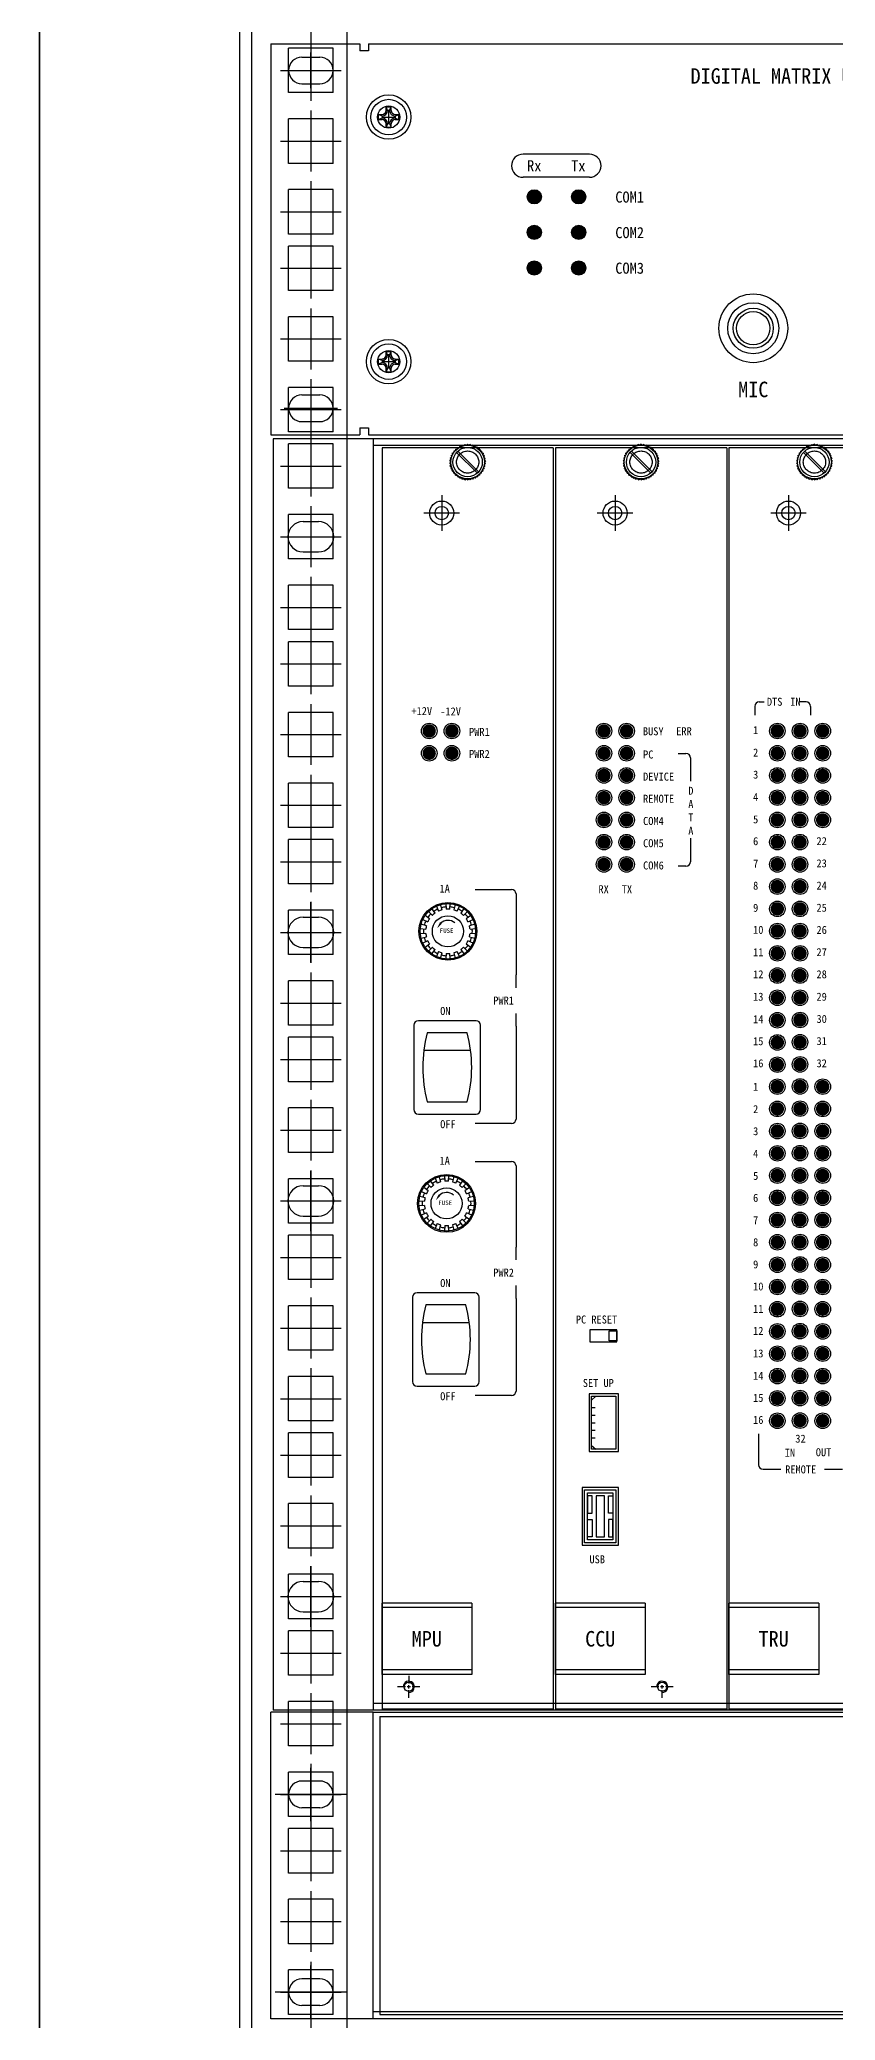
# Model space of a CAD drawing. Header units: millimetres. Extents: x 0 to 841, y 0 to 594.
# Drawn here: x 183.82 to 192.76, y 176.94 to 199.21 of the extents above; entities that cross this region are included whole.
import ezdxf
from ezdxf.enums import TextEntityAlignment as Align

# ---------------------------------------------------------------- set-up
doc = ezdxf.new("R2010")
doc.units = ezdxf.units.MM
doc.header["$LTSCALE"] = 10
doc.linetypes.add('DASHED', pattern=[0.75, 0.5, -0.25])
doc.layers.add('LINE05', color=2, linetype='Continuous')
doc.layers.add('LINE06', color=9, linetype='Continuous')
doc.styles.get("Standard").update_dxf_attribs({"font": 'GulimChe.ttf'})

msp = doc.modelspace()

# ---------------------------------------------------------------- linework, layer by layer
at = {"layer": 'LINE05'}
for p, q in [((183.816, 227.286), (183.816, 119.786)), ((183.816, 119.786), (183.816, 227.286)), ((186.066, 123.536), (186.066, 223.661))]:
    msp.add_line(p, q, dxfattribs=at)
at = {"layer": 'LINE06'}
for p, q in [((186.203, 130.211), (186.203, 223.661)), ((187.273, 130.211), (187.273, 223.661)), ((186.866, 199.846), (186.866, 199.161)), ((186.866, 199.211), (186.866, 198.526)), ((186.416, 199.168), (186.416, 194.768)), ((186.416, 199.168), (187.416, 199.168)), ((186.616, 198.618), (186.616, 199.118)), ((187.116, 199.118), (186.616, 199.118)), ((186.766, 199.018), (186.966, 199.018)), ((186.866, 198.668), (186.866, 199.068)), ((187.116, 198.618), (187.116, 199.118)), ((187.416, 199.168), (187.416, 199.088)), ((187.516, 199.088), (187.416, 199.088)), ((187.516, 199.168), (209.466, 199.168)), ((187.516, 199.168), (187.516, 199.088)), ((186.524, 198.868), (187.208, 198.868)), ((186.566, 198.868), (187.166, 198.868)), ((187.116, 198.618), (186.616, 198.618)), ((186.766, 198.718), (186.966, 198.718)), ((186.616, 197.823), (186.616, 198.323)), ((187.116, 198.323), (186.616, 198.323)), ((186.866, 198.416), (186.866, 197.731)), ((187.116, 197.823), (187.116, 198.323)), ((187.626, 198.372), (187.666, 198.372)), ((187.626, 198.315), (187.626, 198.372)), ((187.666, 198.355), (187.626, 198.372)), ((187.666, 198.332), (187.626, 198.315)), ((187.626, 198.315), (187.666, 198.315)), ((187.666, 198.355), (187.666, 198.332)), ((187.666, 198.343), (187.815, 198.343)), ((187.712, 198.458), (187.769, 198.458)), ((187.712, 198.418), (187.712, 198.458)), ((187.729, 198.418), (187.712, 198.458)), ((187.752, 198.418), (187.729, 198.418)), ((187.741, 198.269), (187.741, 198.418)), ((187.752, 198.418), (187.769, 198.458)), ((187.769, 198.418), (187.769, 198.458)), ((187.815, 198.372), (187.855, 198.372)), ((187.815, 198.355), (187.855, 198.372)), ((187.815, 198.355), (187.815, 198.332)), ((187.815, 198.332), (187.855, 198.315)), ((187.815, 198.315), (187.855, 198.315)), ((187.855, 198.315), (187.855, 198.372)), ((186.524, 198.073), (187.208, 198.073)), ((187.712, 198.229), (187.712, 198.269)), ((187.729, 198.269), (187.712, 198.229)), ((187.712, 198.229), (187.769, 198.229)), ((187.752, 198.269), (187.729, 198.269)), ((187.752, 198.269), (187.769, 198.229)), ((187.769, 198.229), (187.769, 198.269)), ((189.999, 197.926), (189.253, 197.926)), ((187.116, 197.823), (186.616, 197.823)), ((186.866, 197.621), (186.866, 196.936)), ((189.999, 197.666), (189.253, 197.666)), ((186.616, 197.028), (186.616, 197.528)), ((187.116, 197.528), (186.616, 197.528)), ((187.116, 197.028), (187.116, 197.528)), ((186.524, 197.278), (187.208, 197.278)), ((187.116, 197.028), (186.616, 197.028)), ((186.866, 196.986), (186.866, 196.301)), ((186.616, 196.393), (186.616, 196.893)), ((187.116, 196.893), (186.616, 196.893)), ((187.116, 196.393), (187.116, 196.893)), ((186.524, 196.643), (187.208, 196.643)), ((187.116, 196.393), (186.616, 196.393)), ((186.616, 195.598), (186.616, 196.098)), ((187.116, 196.098), (186.616, 196.098)), ((186.866, 196.191), (186.866, 195.506)), ((187.116, 195.598), (187.116, 196.098)), ((186.524, 195.848), (187.208, 195.848)), ((187.626, 195.622), (187.666, 195.622)), ((187.626, 195.565), (187.626, 195.622)), ((187.666, 195.605), (187.626, 195.622)), ((187.712, 195.708), (187.769, 195.708)), ((187.712, 195.668), (187.712, 195.708)), ((187.729, 195.668), (187.712, 195.708)), ((187.752, 195.668), (187.729, 195.668)), ((187.741, 195.519), (187.741, 195.668)), ((187.752, 195.668), (187.769, 195.708)), ((187.769, 195.668), (187.769, 195.708)), ((187.815, 195.622), (187.855, 195.622)), ((187.815, 195.605), (187.855, 195.622)), ((187.855, 195.565), (187.855, 195.622)), ((187.116, 195.598), (186.616, 195.598)), ((186.866, 195.396), (186.866, 194.711)), ((187.666, 195.582), (187.626, 195.565)), ((187.626, 195.565), (187.666, 195.565)), ((187.666, 195.605), (187.666, 195.582)), ((187.666, 195.593), (187.815, 195.593)), ((187.712, 195.479), (187.712, 195.519)), ((187.729, 195.519), (187.712, 195.479)), ((187.712, 195.479), (187.769, 195.479)), ((187.752, 195.519), (187.729, 195.519)), ((187.752, 195.519), (187.769, 195.479)), ((187.769, 195.479), (187.769, 195.519)), ((187.815, 195.605), (187.815, 195.582)), ((187.815, 195.582), (187.855, 195.565)), ((187.815, 195.565), (187.855, 195.565)), ((186.616, 194.803), (186.616, 195.303)), ((187.116, 195.303), (186.616, 195.303)), ((186.766, 195.218), (186.966, 195.218)), ((186.866, 195.268), (186.866, 194.868)), ((187.116, 194.803), (187.116, 195.303)), ((186.524, 195.053), (187.208, 195.053)), ((186.566, 195.068), (187.166, 195.068)), ((186.416, 194.768), (187.416, 194.768)), ((187.566, 194.725), (186.441, 194.725)), ((186.441, 194.725), (186.441, 180.425)), ((187.116, 194.803), (186.616, 194.803)), ((186.766, 194.918), (186.966, 194.918)), ((186.866, 194.761), (186.866, 194.076)), ((187.416, 194.848), (187.416, 194.768)), ((187.416, 194.848), (187.516, 194.848)), ((187.516, 194.848), (187.516, 194.768)), ((187.516, 194.768), (209.466, 194.768)), ((187.566, 194.725), (187.566, 180.425)), ((187.566, 194.725), (187.566, 194.225)), ((209.416, 194.725), (187.566, 194.725)), ((186.616, 194.168), (186.616, 194.668)), ((187.116, 194.668), (186.616, 194.668)), ((187.116, 194.168), (187.116, 194.668)), ((209.416, 194.65), (187.566, 194.65)), ((186.524, 194.418), (187.208, 194.418)), ((187.116, 194.168), (186.616, 194.168)), ((186.616, 193.373), (186.616, 193.873)), ((187.116, 193.873), (186.616, 193.873)), ((186.866, 193.966), (186.866, 193.281)), ((186.866, 193.963), (186.866, 193.284)), ((187.116, 193.373), (187.116, 193.873)), ((186.524, 193.623), (187.208, 193.623)), ((186.527, 193.623), (187.205, 193.623)), ((186.778, 193.793), (186.953, 193.793)), ((186.778, 193.453), (186.953, 193.453)), ((187.116, 193.373), (186.616, 193.373)), ((186.866, 193.171), (186.866, 192.486)), ((186.616, 192.578), (186.616, 193.078)), ((187.116, 193.078), (186.616, 193.078)), ((187.116, 192.578), (187.116, 193.078)), ((186.524, 192.828), (187.208, 192.828)), ((187.116, 192.578), (186.616, 192.578)), ((186.866, 192.536), (186.866, 191.851)), ((186.616, 191.943), (186.616, 192.443)), ((187.116, 192.443), (186.616, 192.443)), ((187.116, 191.943), (187.116, 192.443)), ((186.524, 192.193), (187.208, 192.193)), ((187.116, 191.943), (186.616, 191.943)), ((186.616, 191.148), (186.616, 191.648)), ((187.116, 191.648), (186.616, 191.648)), ((186.866, 191.741), (186.866, 191.056)), ((187.116, 191.148), (187.116, 191.648)), ((186.524, 191.398), (187.208, 191.398)), ((187.116, 191.148), (186.616, 191.148)), ((186.866, 190.946), (186.866, 190.261)), ((186.616, 190.353), (186.616, 190.853)), ((187.116, 190.853), (186.616, 190.853)), ((187.116, 190.353), (187.116, 190.853)), ((186.524, 190.603), (187.208, 190.603)), ((187.116, 190.353), (186.616, 190.353)), ((186.866, 190.311), (186.866, 189.626)), ((186.616, 189.718), (186.616, 190.218)), ((187.116, 190.218), (186.616, 190.218)), ((187.116, 189.718), (187.116, 190.218)), ((186.524, 189.968), (187.208, 189.968)), ((187.116, 189.718), (186.616, 189.718)), ((186.616, 188.923), (186.616, 189.423)), ((187.116, 189.423), (186.616, 189.423)), ((186.865, 188.834), (186.865, 189.513)), ((186.866, 189.516), (186.866, 188.831)), ((187.116, 188.923), (187.116, 189.423)), ((188.188, 189.408), (188.232, 189.363)), ((188.262, 189.389), (188.226, 189.44)), ((188.277, 189.469), (188.303, 189.413)), ((188.341, 189.426), (188.324, 189.486)), ((188.382, 189.497), (188.387, 189.434)), ((188.427, 189.434), (188.432, 189.497)), ((188.49, 189.486), (188.474, 189.426)), ((188.511, 189.413), (188.537, 189.469)), ((188.588, 189.44), (188.552, 189.389)), ((188.583, 189.363), (188.627, 189.408)), ((186.524, 189.173), (187.208, 189.173)), ((186.526, 189.173), (187.204, 189.173)), ((186.778, 189.343), (186.953, 189.343)), ((188.096, 189.215), (188.158, 189.209)), ((188.158, 189.162), (188.096, 189.156)), ((188.165, 189.248), (188.105, 189.264)), ((188.125, 189.319), (188.181, 189.293)), ((188.201, 189.327), (188.15, 189.363)), ((188.665, 189.363), (188.613, 189.327)), ((188.633, 189.293), (188.69, 189.319)), ((188.71, 189.264), (188.649, 189.248)), ((188.656, 189.209), (188.718, 189.215)), ((188.718, 189.156), (188.656, 189.162)), ((187.116, 188.923), (186.616, 188.923)), ((186.778, 189.003), (186.953, 189.003)), ((188.105, 189.107), (188.165, 189.122)), ((188.181, 189.078), (188.125, 189.051)), ((188.15, 189.008), (188.201, 189.043)), ((188.232, 189.007), (188.188, 188.963)), ((188.226, 188.931), (188.262, 188.981)), ((188.303, 188.958), (188.277, 188.901)), ((188.324, 188.884), (188.341, 188.944)), ((188.387, 188.936), (188.382, 188.874)), ((188.432, 188.874), (188.427, 188.936)), ((188.474, 188.944), (188.49, 188.884)), ((188.537, 188.901), (188.511, 188.958)), ((188.552, 188.981), (188.588, 188.931)), ((188.627, 188.963), (188.583, 189.007)), ((188.613, 189.043), (188.665, 189.008)), ((188.69, 189.051), (188.633, 189.078)), ((188.649, 189.122), (188.71, 189.107)), ((186.866, 188.721), (186.866, 188.036)), ((186.616, 188.128), (186.616, 188.628)), ((187.116, 188.628), (186.616, 188.628)), ((187.116, 188.128), (187.116, 188.628)), ((186.524, 188.378), (187.208, 188.378)), ((187.116, 188.128), (186.616, 188.128)), ((186.866, 188.086), (186.866, 187.401)), ((188.025, 188.13), (188.025, 187.18)), ((188.725, 188.18), (188.075, 188.18)), ((188.625, 188.043), (188.175, 188.043)), ((188.775, 187.18), (188.775, 188.13)), ((186.616, 187.493), (186.616, 187.993)), ((187.116, 187.993), (186.616, 187.993)), ((187.116, 187.493), (187.116, 187.993)), ((188.663, 187.843), (188.136, 187.843)), ((186.524, 187.743), (187.208, 187.743)), ((187.116, 187.493), (186.616, 187.493)), ((186.616, 186.698), (186.616, 187.198)), ((187.116, 187.198), (186.616, 187.198)), ((186.866, 187.291), (186.866, 186.606)), ((187.116, 186.698), (187.116, 187.198)), ((188.175, 187.268), (188.625, 187.268)), ((186.524, 186.948), (187.208, 186.948)), ((188.075, 187.13), (188.725, 187.13)), ((187.116, 186.698), (186.616, 186.698)), ((186.865, 185.814), (186.865, 186.493)), ((186.866, 186.496), (186.866, 185.811)), ((186.616, 185.903), (186.616, 186.403)), ((187.116, 186.403), (186.616, 186.403)), ((186.778, 186.323), (186.953, 186.323)), ((187.116, 185.903), (187.116, 186.403)), ((188.11, 186.259), (188.166, 186.233)), ((188.186, 186.267), (188.135, 186.303)), ((188.173, 186.348), (188.217, 186.303)), ((188.247, 186.329), (188.211, 186.38)), ((188.262, 186.409), (188.288, 186.353)), ((188.326, 186.366), (188.309, 186.426)), ((188.367, 186.437), (188.372, 186.374)), ((188.412, 186.374), (188.417, 186.437)), ((188.475, 186.426), (188.459, 186.366)), ((188.496, 186.353), (188.522, 186.409)), ((188.573, 186.38), (188.537, 186.329)), ((188.568, 186.303), (188.612, 186.348)), ((188.65, 186.303), (188.598, 186.267)), ((188.618, 186.233), (188.675, 186.259)), ((186.524, 186.153), (187.208, 186.153)), ((186.526, 186.153), (187.204, 186.153)), ((188.081, 186.155), (188.143, 186.149)), ((188.143, 186.102), (188.081, 186.096)), ((188.15, 186.188), (188.09, 186.204)), ((188.09, 186.047), (188.15, 186.062)), ((188.695, 186.204), (188.634, 186.188)), ((188.634, 186.062), (188.695, 186.047)), ((188.641, 186.149), (188.703, 186.155)), ((188.703, 186.096), (188.641, 186.102)), ((187.116, 185.903), (186.616, 185.903)), ((186.778, 185.983), (186.953, 185.983)), ((186.866, 185.861), (186.866, 185.176)), ((188.166, 186.018), (188.11, 185.991)), ((188.135, 185.948), (188.186, 185.983)), ((188.217, 185.947), (188.173, 185.903)), ((188.211, 185.871), (188.247, 185.921)), ((188.288, 185.898), (188.262, 185.841)), ((188.309, 185.824), (188.326, 185.884)), ((188.372, 185.876), (188.367, 185.814)), ((188.417, 185.814), (188.412, 185.876)), ((188.459, 185.884), (188.475, 185.824)), ((188.522, 185.841), (188.496, 185.898)), ((188.537, 185.921), (188.573, 185.871)), ((188.612, 185.903), (188.568, 185.947)), ((188.598, 185.983), (188.65, 185.948)), ((188.675, 185.991), (188.618, 186.018)), ((186.616, 185.268), (186.616, 185.768)), ((187.116, 185.768), (186.616, 185.768)), ((187.116, 185.268), (187.116, 185.768)), ((186.524, 185.518), (187.208, 185.518)), ((187.116, 185.268), (186.616, 185.268)), ((186.616, 184.473), (186.616, 184.973)), ((187.116, 184.973), (186.616, 184.973)), ((186.866, 185.066), (186.866, 184.381)), ((187.116, 184.473), (187.116, 184.973)), ((188.01, 185.07), (188.01, 184.12)), ((188.71, 185.12), (188.06, 185.12)), ((188.61, 184.983), (188.16, 184.983)), ((188.76, 184.12), (188.76, 185.07)), ((186.524, 184.723), (187.208, 184.723)), ((188.648, 184.783), (188.121, 184.783)), ((187.116, 184.473), (186.616, 184.473)), ((186.866, 184.271), (186.866, 183.586)), ((186.616, 183.678), (186.616, 184.178)), ((187.116, 184.178), (186.616, 184.178)), ((187.116, 183.678), (187.116, 184.178)), ((188.06, 184.07), (188.71, 184.07)), ((188.16, 184.208), (188.61, 184.208)), ((186.524, 183.928), (187.208, 183.928)), ((190.023, 183.913), (190.07, 183.955)), ((190.023, 183.828), (190.064, 183.828)), ((187.116, 183.678), (186.616, 183.678)), ((186.866, 183.636), (186.866, 182.951)), ((190.023, 183.743), (190.064, 183.743)), ((190.023, 183.658), (190.064, 183.658)), ((186.616, 183.043), (186.616, 183.543)), ((187.116, 183.543), (186.616, 183.543)), ((187.116, 183.043), (187.116, 183.543)), ((190.023, 183.573), (190.064, 183.573)), ((190.023, 183.488), (190.064, 183.488)), ((190.023, 183.403), (190.07, 183.361)), ((186.524, 183.293), (187.208, 183.293)), ((187.116, 183.043), (186.616, 183.043)), ((186.616, 182.248), (186.616, 182.748)), ((187.116, 182.748), (186.616, 182.748)), ((186.866, 182.841), (186.866, 182.156)), ((187.116, 182.248), (187.116, 182.748)), ((186.524, 182.498), (187.208, 182.498)), ((187.116, 182.248), (186.616, 182.248)), ((186.865, 181.364), (186.865, 182.043)), ((186.866, 182.046), (186.866, 181.361)), ((186.616, 181.453), (186.616, 181.953)), ((187.116, 181.953), (186.616, 181.953)), ((186.778, 181.873), (186.953, 181.873)), ((187.116, 181.453), (187.116, 181.953)), ((186.524, 181.703), (187.208, 181.703)), ((186.526, 181.703), (187.204, 181.703)), ((187.663, 181.628), (187.663, 180.828)), ((188.677, 181.628), (187.663, 181.628)), ((188.677, 181.578), (187.663, 181.578)), ((190.627, 181.628), (189.613, 181.628)), ((189.613, 181.628), (189.613, 180.828)), ((190.627, 181.578), (189.613, 181.578)), ((192.577, 181.628), (191.563, 181.628)), ((191.563, 181.628), (191.563, 180.828)), ((192.577, 181.578), (191.563, 181.578)), ((187.116, 181.453), (186.616, 181.453)), ((186.778, 181.533), (186.953, 181.533)), ((186.866, 181.411), (186.866, 180.726)), ((186.616, 180.818), (186.616, 181.318)), ((187.116, 181.318), (186.616, 181.318)), ((187.116, 180.818), (187.116, 181.318)), ((186.524, 181.068), (187.208, 181.068)), ((187.566, 180.925), (187.566, 180.425)), ((187.116, 180.818), (186.616, 180.818)), ((188.677, 180.878), (187.663, 180.878)), ((188.677, 180.828), (187.663, 180.828)), ((187.929, 180.688), (187.842, 180.688)), ((187.986, 180.688), (187.948, 180.688)), ((187.967, 180.813), (187.967, 180.725)), ((187.967, 180.669), (187.967, 180.706)), ((188.092, 180.688), (188.004, 180.688)), ((190.627, 180.878), (189.613, 180.878)), ((190.627, 180.828), (189.613, 180.828)), ((190.779, 180.688), (190.692, 180.688)), ((190.836, 180.688), (190.798, 180.688)), ((190.817, 180.669), (190.817, 180.706)), ((190.942, 180.688), (190.854, 180.688)), ((192.577, 180.878), (191.563, 180.878)), ((192.577, 180.828), (191.563, 180.828)), ((186.616, 180.023), (186.616, 180.523)), ((187.116, 180.523), (186.616, 180.523)), ((186.866, 180.616), (186.866, 179.931)), ((187.116, 180.023), (187.116, 180.523)), ((209.416, 180.5), (187.566, 180.5)), ((209.416, 180.5), (187.566, 180.5)), ((187.967, 180.563), (187.967, 180.65)), ((190.817, 180.563), (190.817, 180.65)), ((186.416, 176.953), (186.416, 180.403)), ((186.416, 176.953), (186.416, 180.403)), ((187.566, 180.403), (186.416, 180.403)), ((187.566, 180.425), (186.441, 180.425)), ((186.524, 180.273), (187.208, 180.273)), ((209.416, 180.425), (187.566, 180.425)), ((187.566, 180.403), (197.741, 180.403)), ((187.566, 176.953), (187.566, 180.403)), ((187.641, 180.353), (209.341, 180.353)), ((187.641, 180.353), (187.641, 177.003)), ((187.116, 180.023), (186.616, 180.023)), ((186.866, 179.821), (186.866, 179.136)), ((186.616, 179.228), (186.616, 179.728)), ((187.116, 179.728), (186.616, 179.728)), ((186.966, 179.628), (186.766, 179.628)), ((186.866, 179.178), (186.866, 179.778)), ((187.116, 179.228), (187.116, 179.728)), ((187.266, 179.478), (186.466, 179.478)), ((186.524, 179.478), (187.208, 179.478)), ((187.116, 179.228), (186.616, 179.228)), ((186.966, 179.328), (186.766, 179.328)), ((186.866, 179.186), (186.866, 178.501)), ((186.616, 178.593), (186.616, 179.093)), ((187.116, 179.093), (186.616, 179.093)), ((187.116, 178.593), (187.116, 179.093)), ((186.524, 178.843), (187.208, 178.843)), ((187.116, 178.593), (186.616, 178.593)), ((186.616, 177.798), (186.616, 178.298)), ((187.116, 178.298), (186.616, 178.298)), ((186.866, 178.391), (186.866, 177.706)), ((187.116, 177.798), (187.116, 178.298)), ((186.524, 178.048), (187.208, 178.048)), ((187.116, 177.798), (186.616, 177.798)), ((186.866, 177.596), (186.866, 176.911)), ((186.616, 177.003), (186.616, 177.503)), ((187.116, 177.503), (186.616, 177.503)), ((186.966, 177.403), (186.766, 177.403)), ((186.866, 176.953), (186.866, 177.553)), ((187.116, 177.003), (187.116, 177.503)), ((187.266, 177.253), (186.466, 177.253)), ((186.524, 177.253), (187.208, 177.253)), ((187.566, 176.953), (186.416, 176.953)), ((187.116, 177.003), (186.616, 177.003)), ((186.966, 177.103), (186.766, 177.103)), ((186.866, 176.961), (186.866, 176.276)), ((209.436, 176.953), (187.546, 176.953)), ((209.416, 177.033), (187.566, 177.033)), ((187.641, 177.003), (209.341, 177.003))]:
    msp.add_line(p, q, dxfattribs=at)
at = {"layer": 'LINE06', "ltscale": 10}
for p, q in [((189.592, 194.623), (187.667, 194.623)), ((187.667, 194.623), (187.667, 180.438)), ((189.592, 194.623), (189.592, 180.438)), ((189.617, 194.623), (189.617, 180.438)), ((191.542, 194.623), (189.617, 194.623)), ((191.542, 194.623), (191.542, 180.438)), ((193.492, 194.623), (191.567, 194.623)), ((191.567, 194.623), (191.567, 180.438)), ((188.337, 194.09), (188.337, 193.69)), ((190.287, 194.09), (190.287, 193.69)), ((192.237, 194.09), (192.237, 193.69)), ((188.537, 193.89), (188.137, 193.89)), ((190.487, 193.89), (190.087, 193.89)), ((192.437, 193.89), (192.037, 193.89)), ((189.592, 180.438), (187.667, 180.438)), ((191.542, 180.438), (189.617, 180.438)), ((193.492, 180.438), (191.567, 180.438))]:
    msp.add_line(p, q, dxfattribs=at)
at = {"layer": 'LINE06', "linetype": 'Continuous'}
for p, q in [((188.434, 194.507), (188.447, 194.519)), ((188.434, 194.507), (188.441, 194.491)), ((188.443, 194.536), (188.458, 194.545)), ((188.443, 194.536), (188.447, 194.519)), ((188.456, 194.563), (188.472, 194.57)), ((188.456, 194.563), (188.458, 194.545)), ((188.473, 194.587), (188.472, 194.57)), ((188.473, 194.587), (188.49, 194.592)), ((188.493, 194.609), (188.49, 194.592)), ((188.493, 194.609), (188.511, 194.612)), ((188.505, 194.572), (188.739, 194.339)), ((188.517, 194.628), (188.51, 194.611)), ((188.517, 194.628), (188.534, 194.627)), ((188.52, 194.586), (188.753, 194.353)), ((188.542, 194.643), (188.534, 194.627)), ((188.542, 194.643), (188.56, 194.64)), ((188.57, 194.654), (188.56, 194.64)), ((188.57, 194.654), (188.587, 194.648)), ((188.599, 194.66), (188.587, 194.648)), ((188.599, 194.66), (188.615, 194.652)), ((188.629, 194.663), (188.615, 194.652)), ((188.629, 194.663), (188.644, 194.652)), ((188.659, 194.66), (188.643, 194.652)), ((188.659, 194.66), (188.672, 194.648)), ((188.688, 194.654), (188.671, 194.648)), ((188.688, 194.654), (188.699, 194.64)), ((188.716, 194.643), (188.698, 194.64)), ((188.716, 194.643), (188.724, 194.627)), ((188.742, 194.628), (188.724, 194.627)), ((188.742, 194.628), (188.748, 194.611)), ((188.765, 194.609), (188.748, 194.612)), ((188.765, 194.609), (188.769, 194.592)), ((188.786, 194.587), (188.768, 194.592)), ((188.786, 194.587), (188.786, 194.57)), ((188.802, 194.563), (188.786, 194.57)), ((188.815, 194.536), (188.8, 194.545)), ((188.802, 194.563), (188.801, 194.545)), ((188.815, 194.536), (188.811, 194.519)), ((188.824, 194.507), (188.811, 194.519)), ((188.824, 194.507), (188.817, 194.491)), ((190.384, 194.507), (190.397, 194.519)), ((190.384, 194.507), (190.391, 194.491)), ((190.393, 194.536), (190.408, 194.545)), ((190.393, 194.536), (190.397, 194.519)), ((190.406, 194.563), (190.422, 194.57)), ((190.406, 194.563), (190.408, 194.545)), ((190.423, 194.587), (190.422, 194.57)), ((190.423, 194.587), (190.44, 194.592)), ((190.443, 194.609), (190.44, 194.592)), ((190.443, 194.609), (190.461, 194.612)), ((190.455, 194.572), (190.689, 194.339)), ((190.467, 194.628), (190.46, 194.611)), ((190.467, 194.628), (190.484, 194.627)), ((190.47, 194.586), (190.703, 194.353)), ((190.492, 194.643), (190.484, 194.627)), ((190.492, 194.643), (190.51, 194.64)), ((190.52, 194.654), (190.51, 194.64)), ((190.52, 194.654), (190.537, 194.648)), ((190.549, 194.66), (190.537, 194.648)), ((190.549, 194.66), (190.565, 194.652)), ((190.579, 194.663), (190.565, 194.652)), ((190.579, 194.663), (190.594, 194.652)), ((190.609, 194.66), (190.593, 194.652)), ((190.609, 194.66), (190.622, 194.648)), ((190.638, 194.654), (190.621, 194.648)), ((190.638, 194.654), (190.649, 194.64)), ((190.666, 194.643), (190.648, 194.64)), ((190.666, 194.643), (190.674, 194.627)), ((190.692, 194.628), (190.674, 194.627)), ((190.692, 194.628), (190.698, 194.611)), ((190.715, 194.609), (190.698, 194.612)), ((190.715, 194.609), (190.719, 194.592)), ((190.736, 194.587), (190.718, 194.592)), ((190.736, 194.587), (190.736, 194.57)), ((190.752, 194.563), (190.736, 194.57)), ((190.765, 194.536), (190.75, 194.545)), ((190.752, 194.563), (190.751, 194.545)), ((190.765, 194.536), (190.761, 194.519)), ((190.774, 194.507), (190.761, 194.519)), ((190.774, 194.507), (190.767, 194.491)), ((192.334, 194.507), (192.347, 194.519)), ((192.334, 194.507), (192.341, 194.491)), ((192.343, 194.536), (192.358, 194.545)), ((192.343, 194.536), (192.347, 194.519)), ((192.356, 194.563), (192.372, 194.57)), ((192.356, 194.563), (192.358, 194.545)), ((192.373, 194.587), (192.372, 194.57)), ((192.373, 194.587), (192.39, 194.592)), ((192.393, 194.609), (192.39, 194.592)), ((192.393, 194.609), (192.411, 194.612)), ((192.405, 194.572), (192.639, 194.339)), ((192.417, 194.628), (192.41, 194.611)), ((192.417, 194.628), (192.434, 194.627)), ((192.42, 194.586), (192.653, 194.353)), ((192.442, 194.643), (192.434, 194.627)), ((192.442, 194.643), (192.46, 194.64)), ((192.47, 194.654), (192.46, 194.64)), ((192.47, 194.654), (192.487, 194.648)), ((192.499, 194.66), (192.487, 194.648)), ((192.499, 194.66), (192.515, 194.652)), ((192.529, 194.663), (192.515, 194.652)), ((192.529, 194.663), (192.544, 194.652)), ((192.559, 194.66), (192.543, 194.652)), ((192.559, 194.66), (192.572, 194.648)), ((192.588, 194.654), (192.571, 194.648)), ((192.588, 194.654), (192.599, 194.64)), ((192.616, 194.643), (192.598, 194.64)), ((192.616, 194.643), (192.624, 194.627)), ((192.642, 194.628), (192.624, 194.627)), ((192.642, 194.628), (192.648, 194.611)), ((192.665, 194.609), (192.648, 194.612)), ((192.665, 194.609), (192.669, 194.592)), ((192.686, 194.587), (192.668, 194.592)), ((192.686, 194.587), (192.686, 194.57)), ((192.702, 194.563), (192.686, 194.57)), ((192.715, 194.536), (192.7, 194.545)), ((192.702, 194.563), (192.701, 194.545)), ((192.715, 194.536), (192.711, 194.519)), ((192.724, 194.507), (192.711, 194.519)), ((192.724, 194.507), (192.717, 194.491)), ((188.43, 194.478), (188.441, 194.491)), ((188.43, 194.478), (188.439, 194.462)), ((188.43, 194.448), (188.439, 194.463)), ((188.43, 194.448), (188.441, 194.434)), ((188.434, 194.418), (188.441, 194.435)), ((188.434, 194.418), (188.447, 194.406)), ((188.443, 194.39), (188.447, 194.407)), ((188.443, 194.39), (188.458, 194.38)), ((188.456, 194.363), (188.458, 194.38)), ((188.456, 194.363), (188.472, 194.355)), ((188.473, 194.338), (188.472, 194.356)), ((188.473, 194.338), (188.49, 194.333)), ((188.493, 194.316), (188.49, 194.333)), ((188.493, 194.316), (188.511, 194.314)), ((188.517, 194.297), (188.51, 194.314)), ((188.517, 194.297), (188.534, 194.298)), ((188.542, 194.282), (188.534, 194.298)), ((188.542, 194.282), (188.56, 194.286)), ((188.57, 194.272), (188.56, 194.286)), ((188.57, 194.272), (188.587, 194.277)), ((188.599, 194.265), (188.587, 194.277)), ((188.599, 194.265), (188.615, 194.273)), ((188.629, 194.263), (188.615, 194.273)), ((188.629, 194.263), (188.644, 194.273)), ((188.659, 194.265), (188.643, 194.273)), ((188.659, 194.265), (188.672, 194.277)), ((188.688, 194.272), (188.671, 194.277)), ((188.688, 194.272), (188.699, 194.286)), ((188.716, 194.282), (188.698, 194.286)), ((188.716, 194.282), (188.724, 194.298)), ((188.742, 194.297), (188.724, 194.298)), ((188.742, 194.297), (188.748, 194.314)), ((188.765, 194.316), (188.748, 194.314)), ((188.765, 194.316), (188.769, 194.333)), ((188.786, 194.338), (188.768, 194.333)), ((188.802, 194.363), (188.786, 194.355)), ((188.786, 194.338), (188.786, 194.356)), ((188.815, 194.39), (188.8, 194.38)), ((188.802, 194.363), (188.801, 194.38)), ((188.824, 194.418), (188.811, 194.406)), ((188.815, 194.39), (188.811, 194.407)), ((188.829, 194.478), (188.817, 194.491)), ((188.829, 194.448), (188.817, 194.434)), ((188.824, 194.418), (188.817, 194.435)), ((188.829, 194.478), (188.819, 194.462)), ((188.829, 194.448), (188.819, 194.463)), ((190.38, 194.478), (190.391, 194.491)), ((190.38, 194.478), (190.389, 194.462)), ((190.38, 194.448), (190.389, 194.463)), ((190.38, 194.448), (190.391, 194.434)), ((190.384, 194.418), (190.391, 194.435)), ((190.384, 194.418), (190.397, 194.406)), ((190.393, 194.39), (190.397, 194.407)), ((190.393, 194.39), (190.408, 194.38)), ((190.406, 194.363), (190.408, 194.38)), ((190.406, 194.363), (190.422, 194.355)), ((190.423, 194.338), (190.422, 194.356)), ((190.423, 194.338), (190.44, 194.333)), ((190.443, 194.316), (190.44, 194.333)), ((190.443, 194.316), (190.461, 194.314)), ((190.467, 194.297), (190.46, 194.314)), ((190.467, 194.297), (190.484, 194.298)), ((190.492, 194.282), (190.484, 194.298)), ((190.492, 194.282), (190.51, 194.286)), ((190.52, 194.272), (190.51, 194.286)), ((190.52, 194.272), (190.537, 194.277)), ((190.549, 194.265), (190.537, 194.277)), ((190.549, 194.265), (190.565, 194.273)), ((190.579, 194.263), (190.565, 194.273)), ((190.579, 194.263), (190.594, 194.273)), ((190.609, 194.265), (190.593, 194.273)), ((190.609, 194.265), (190.622, 194.277)), ((190.638, 194.272), (190.621, 194.277)), ((190.638, 194.272), (190.649, 194.286)), ((190.666, 194.282), (190.648, 194.286)), ((190.666, 194.282), (190.674, 194.298)), ((190.692, 194.297), (190.674, 194.298)), ((190.692, 194.297), (190.698, 194.314)), ((190.715, 194.316), (190.698, 194.314)), ((190.715, 194.316), (190.719, 194.333)), ((190.736, 194.338), (190.718, 194.333)), ((190.752, 194.363), (190.736, 194.355)), ((190.736, 194.338), (190.736, 194.356)), ((190.765, 194.39), (190.75, 194.38)), ((190.752, 194.363), (190.751, 194.38)), ((190.774, 194.418), (190.761, 194.406)), ((190.765, 194.39), (190.761, 194.407)), ((190.779, 194.478), (190.767, 194.491)), ((190.779, 194.448), (190.767, 194.434)), ((190.774, 194.418), (190.767, 194.435)), ((190.779, 194.478), (190.769, 194.462)), ((190.779, 194.448), (190.769, 194.463)), ((192.33, 194.478), (192.341, 194.491)), ((192.33, 194.478), (192.339, 194.462)), ((192.33, 194.448), (192.339, 194.463)), ((192.33, 194.448), (192.341, 194.434)), ((192.334, 194.418), (192.341, 194.435)), ((192.334, 194.418), (192.347, 194.406)), ((192.343, 194.39), (192.347, 194.407)), ((192.343, 194.39), (192.358, 194.38)), ((192.356, 194.363), (192.358, 194.38)), ((192.356, 194.363), (192.372, 194.355)), ((192.373, 194.338), (192.372, 194.356)), ((192.373, 194.338), (192.39, 194.333)), ((192.393, 194.316), (192.39, 194.333)), ((192.393, 194.316), (192.411, 194.314)), ((192.417, 194.297), (192.41, 194.314)), ((192.417, 194.297), (192.434, 194.298)), ((192.442, 194.282), (192.434, 194.298)), ((192.442, 194.282), (192.46, 194.286)), ((192.47, 194.272), (192.46, 194.286)), ((192.47, 194.272), (192.487, 194.277)), ((192.499, 194.265), (192.487, 194.277)), ((192.499, 194.265), (192.515, 194.273)), ((192.529, 194.263), (192.515, 194.273)), ((192.529, 194.263), (192.544, 194.273)), ((192.559, 194.265), (192.543, 194.273)), ((192.559, 194.265), (192.572, 194.277)), ((192.588, 194.272), (192.571, 194.277)), ((192.588, 194.272), (192.599, 194.286)), ((192.616, 194.282), (192.598, 194.286)), ((192.616, 194.282), (192.624, 194.298)), ((192.642, 194.297), (192.624, 194.298)), ((192.642, 194.297), (192.648, 194.314)), ((192.665, 194.316), (192.648, 194.314)), ((192.665, 194.316), (192.669, 194.333)), ((192.686, 194.338), (192.668, 194.333)), ((192.702, 194.363), (192.686, 194.355)), ((192.686, 194.338), (192.686, 194.356)), ((192.715, 194.39), (192.7, 194.38)), ((192.702, 194.363), (192.701, 194.38)), ((192.724, 194.418), (192.711, 194.406)), ((192.715, 194.39), (192.711, 194.407)), ((192.729, 194.478), (192.717, 194.491)), ((192.729, 194.448), (192.717, 194.434)), ((192.724, 194.418), (192.717, 194.435)), ((192.729, 194.478), (192.719, 194.462)), ((192.729, 194.448), (192.719, 194.463)), ((191.858, 191.715), (191.858, 191.616)), ((191.908, 191.765), (191.962, 191.765)), ((192.436, 191.765), (192.363, 191.765)), ((192.486, 191.715), (192.486, 191.616)), ((190.998, 191.187), (191.084, 191.187)), ((191.134, 191.137), (191.134, 190.875)), ((191.134, 190.232), (191.134, 189.968)), ((191.084, 189.918), (190.996, 189.918)), ((188.714, 189.656), (189.123, 189.656)), ((189.173, 189.606), (189.173, 188.694)), ((189.173, 188.549), (189.173, 188.694)), ((189.173, 188.117), (189.173, 188.261)), ((189.173, 188.117), (189.173, 187.073)), ((189.123, 187.023), (188.714, 187.023)), ((188.714, 186.596), (189.123, 186.596)), ((189.173, 186.546), (189.173, 185.634)), ((189.173, 185.489), (189.173, 185.634)), ((189.173, 185.057), (189.173, 185.201)), ((189.173, 185.057), (189.173, 184.013)), ((189.123, 183.963), (188.714, 183.963)), ((191.901, 183.534), (191.901, 183.185)), ((191.951, 183.135), (192.151, 183.135)), ((192.642, 183.135), (192.843, 183.135)), ((188.677, 181.628), (188.677, 180.828)), ((190.627, 181.628), (190.627, 180.828)), ((192.577, 181.628), (192.577, 180.828))]:
    msp.add_line(p, q, dxfattribs=at)
at = {"layer": 'LINE06', "const_width": 0.075}
for points in [[(189.341, 197.446, 1), (189.416, 197.446, 1)], [(189.841, 197.446, 1), (189.916, 197.446, 1)], [(189.341, 197.046, 1), (189.416, 197.046, 1)], [(189.841, 197.046, 1), (189.916, 197.046, 1)], [(189.341, 196.646, 1), (189.416, 196.646, 1)], [(189.841, 196.646, 1), (189.916, 196.646, 1)], [(188.159, 191.438, 1), (188.234, 191.438, 1)], [(188.414, 191.438, 1), (188.489, 191.438, 1)], [(190.124, 191.438, 1), (190.199, 191.438, 1)], [(190.379, 191.438, 1), (190.454, 191.438, 1)], [(192.074, 191.438, 1), (192.149, 191.438, 1)], [(192.329, 191.438, 1), (192.404, 191.438, 1)], [(192.584, 191.438, 1), (192.659, 191.438, 1)], [(188.159, 191.188, 1), (188.234, 191.188, 1)], [(188.414, 191.188, 1), (188.489, 191.188, 1)], [(190.124, 191.188, 1), (190.199, 191.188, 1)], [(190.379, 191.188, 1), (190.454, 191.188, 1)], [(192.074, 191.188, 1), (192.149, 191.188, 1)], [(192.329, 191.188, 1), (192.404, 191.188, 1)], [(192.584, 191.188, 1), (192.659, 191.188, 1)], [(190.124, 190.938, 1), (190.199, 190.938, 1)], [(190.379, 190.938, 1), (190.454, 190.938, 1)], [(192.074, 190.938, 1), (192.149, 190.938, 1)], [(192.329, 190.938, 1), (192.404, 190.938, 1)], [(192.584, 190.938, 1), (192.659, 190.938, 1)], [(190.124, 190.688, 1), (190.199, 190.688, 1)], [(190.379, 190.688, 1), (190.454, 190.688, 1)], [(192.074, 190.688, 1), (192.149, 190.688, 1)], [(192.329, 190.688, 1), (192.404, 190.688, 1)], [(192.584, 190.688, 1), (192.659, 190.688, 1)], [(190.124, 190.438, 1), (190.199, 190.438, 1)], [(190.379, 190.438, 1), (190.454, 190.438, 1)], [(192.074, 190.438, 1), (192.149, 190.438, 1)], [(192.329, 190.438, 1), (192.404, 190.438, 1)], [(192.584, 190.438, 1), (192.659, 190.438, 1)], [(190.124, 190.188, 1), (190.199, 190.188, 1)], [(190.379, 190.188, 1), (190.454, 190.188, 1)], [(192.074, 190.188, 1), (192.149, 190.188, 1)], [(192.329, 190.188, 1), (192.404, 190.188, 1)], [(190.124, 189.938, 1), (190.199, 189.938, 1)], [(190.379, 189.938, 1), (190.454, 189.938, 1)], [(192.074, 189.938, 1), (192.149, 189.938, 1)], [(192.329, 189.938, 1), (192.404, 189.938, 1)], [(192.074, 189.688, 1), (192.149, 189.688, 1)], [(192.329, 189.688, 1), (192.404, 189.688, 1)], [(192.074, 189.438, 1), (192.149, 189.438, 1)], [(192.329, 189.438, 1), (192.404, 189.438, 1)], [(192.074, 189.188, 1), (192.149, 189.188, 1)], [(192.329, 189.188, 1), (192.404, 189.188, 1)], [(192.074, 188.938, 1), (192.149, 188.938, 1)], [(192.329, 188.938, 1), (192.404, 188.938, 1)], [(192.074, 188.688, 1), (192.149, 188.688, 1)], [(192.329, 188.688, 1), (192.404, 188.688, 1)], [(192.074, 188.438, 1), (192.149, 188.438, 1)], [(192.329, 188.438, 1), (192.404, 188.438, 1)], [(192.074, 188.185, 1), (192.149, 188.185, 1)], [(192.329, 188.188, 1), (192.404, 188.188, 1)], [(192.074, 187.935, 1), (192.149, 187.935, 1)], [(192.329, 187.938, 1), (192.404, 187.938, 1)], [(192.074, 187.685, 1), (192.149, 187.685, 1)], [(192.329, 187.688, 1), (192.404, 187.688, 1)], [(192.074, 187.438, 1), (192.149, 187.438, 1)], [(192.329, 187.44, 1), (192.404, 187.44, 1)], [(192.584, 187.438, 1), (192.659, 187.438, 1)], [(192.074, 187.188, 1), (192.149, 187.188, 1)], [(192.329, 187.19, 1), (192.404, 187.19, 1)], [(192.584, 187.188, 1), (192.659, 187.188, 1)], [(192.074, 186.938, 1), (192.149, 186.938, 1)], [(192.329, 186.94, 1), (192.404, 186.94, 1)], [(192.584, 186.938, 1), (192.659, 186.938, 1)], [(192.074, 186.688, 1), (192.149, 186.688, 1)], [(192.329, 186.69, 1), (192.404, 186.69, 1)], [(192.584, 186.688, 1), (192.659, 186.688, 1)], [(192.074, 186.438, 1), (192.149, 186.438, 1)], [(192.329, 186.44, 1), (192.404, 186.44, 1)], [(192.584, 186.438, 1), (192.659, 186.438, 1)], [(192.074, 186.188, 1), (192.149, 186.188, 1)], [(192.329, 186.19, 1), (192.404, 186.19, 1)], [(192.584, 186.188, 1), (192.659, 186.188, 1)], [(192.074, 185.938, 1), (192.149, 185.938, 1)], [(192.329, 185.94, 1), (192.404, 185.94, 1)], [(192.584, 185.938, 1), (192.659, 185.938, 1)], [(192.074, 185.688, 1), (192.149, 185.688, 1)], [(192.329, 185.69, 1), (192.404, 185.69, 1)], [(192.584, 185.688, 1), (192.659, 185.688, 1)], [(192.074, 185.435, 1), (192.149, 185.435, 1)], [(192.329, 185.438, 1), (192.404, 185.438, 1)], [(192.584, 185.435, 1), (192.659, 185.435, 1)], [(192.074, 185.185, 1), (192.149, 185.185, 1)], [(192.329, 185.188, 1), (192.404, 185.188, 1)], [(192.584, 185.185, 1), (192.659, 185.185, 1)], [(192.074, 184.935, 1), (192.149, 184.935, 1)], [(192.329, 184.938, 1), (192.404, 184.938, 1)], [(192.584, 184.935, 1), (192.659, 184.935, 1)], [(192.074, 184.685, 1), (192.149, 184.685, 1)], [(192.329, 184.688, 1), (192.404, 184.688, 1)], [(192.584, 184.685, 1), (192.659, 184.685, 1)], [(192.074, 184.435, 1), (192.149, 184.435, 1)], [(192.329, 184.438, 1), (192.404, 184.438, 1)], [(192.584, 184.435, 1), (192.659, 184.435, 1)], [(192.074, 184.182, 1), (192.149, 184.182, 1)], [(192.329, 184.185, 1), (192.404, 184.185, 1)], [(192.584, 184.182, 1), (192.659, 184.182, 1)], [(192.074, 183.932, 1), (192.149, 183.932, 1)], [(192.329, 183.935, 1), (192.404, 183.935, 1)], [(192.584, 183.932, 1), (192.659, 183.932, 1)], [(192.074, 183.68, 1), (192.149, 183.68, 1)], [(192.329, 183.682, 1), (192.404, 183.682, 1)], [(192.584, 183.68, 1), (192.659, 183.68, 1)]]:
    msp.add_lwpolyline(points, format="xyb", close=True, dxfattribs=at)
at = {"layer": 'LINE06'}
for points in [[(190.003, 184.569), (190.305, 184.569), (190.305, 184.702), (190.003, 184.702)], [(190.219, 184.69), (190.305, 184.69), (190.305, 184.58), (190.219, 184.58)], [(189.994, 183.983), (189.994, 183.333), (190.325, 183.333), (190.325, 183.983)], [(190.023, 183.361), (190.023, 183.955), (190.296, 183.955), (190.296, 183.361)], [(189.916, 182.93), (189.916, 182.28), (190.325, 182.28), (190.325, 182.93)], [(189.945, 182.308), (189.945, 182.902), (190.296, 182.902), (190.296, 182.308)], [(189.978, 182.341), (189.978, 182.869), (190.263, 182.869), (190.263, 182.341)], [(189.978, 182.836), (189.978, 182.641), (190.028, 182.641), (190.028, 182.836)], [(190.075, 182.836), (190.075, 182.374), (190.167, 182.374), (190.167, 182.836)], [(190.263, 182.836), (190.263, 182.641), (190.214, 182.641), (190.214, 182.836)], [(189.978, 182.374), (189.978, 182.569), (190.028, 182.569), (190.028, 182.374)], [(190.263, 182.374), (190.263, 182.569), (190.214, 182.569), (190.214, 182.374)]]:
    msp.add_lwpolyline(points, close=True, dxfattribs=at)
for centre, radius in [((187.741, 198.343), 0.25), ((187.741, 198.343), 0.2), ((187.741, 198.343), 0.125), ((189.378, 197.446), 0.08), ((189.878, 197.446), 0.08), ((189.378, 197.046), 0.08), ((189.878, 197.046), 0.08), ((189.378, 196.646), 0.08), ((189.878, 196.646), 0.08), ((191.841, 195.968), 0.387), ((191.841, 195.968), 0.287), ((191.841, 195.968), 0.225), ((191.841, 195.968), 0.187), ((187.741, 195.593), 0.25), ((187.741, 195.593), 0.2), ((187.741, 195.593), 0.125), ((188.197, 191.438), 0.0875), ((188.452, 191.438), 0.0875), ((190.162, 191.438), 0.0875), ((190.417, 191.438), 0.0875), ((192.112, 191.438), 0.0875), ((192.367, 191.438), 0.0875), ((192.622, 191.438), 0.0875), ((188.197, 191.188), 0.0875), ((188.452, 191.188), 0.0875), ((190.162, 191.188), 0.0875), ((190.417, 191.188), 0.0875), ((192.112, 191.188), 0.0875), ((192.367, 191.188), 0.0875), ((192.622, 191.188), 0.0875), ((190.162, 190.938), 0.0875), ((190.417, 190.938), 0.0875), ((192.112, 190.938), 0.0875), ((192.367, 190.938), 0.0875), ((192.622, 190.938), 0.0875), ((190.162, 190.688), 0.0875), ((190.417, 190.688), 0.0875), ((192.112, 190.688), 0.0875), ((192.367, 190.688), 0.0875), ((192.622, 190.688), 0.0875), ((190.162, 190.438), 0.0875), ((190.417, 190.438), 0.0875), ((192.112, 190.438), 0.0875), ((192.367, 190.438), 0.0875), ((192.622, 190.438), 0.0875), ((190.162, 190.188), 0.0875), ((190.417, 190.188), 0.0875), ((192.112, 190.188), 0.0875), ((192.367, 190.188), 0.0875), ((190.162, 189.938), 0.0875), ((190.417, 189.938), 0.0875), ((192.112, 189.938), 0.0875), ((192.367, 189.938), 0.0875), ((192.112, 189.688), 0.0875), ((192.367, 189.688), 0.0875), ((188.407, 189.185), 0.325), ((188.407, 189.185), 0.312), ((192.112, 189.438), 0.0875), ((192.367, 189.438), 0.0875), ((188.407, 189.185), 0.175), ((192.112, 189.188), 0.0875), ((192.367, 189.188), 0.0875), ((192.112, 188.938), 0.0875), ((192.367, 188.938), 0.0875), ((192.112, 188.688), 0.0875), ((192.367, 188.688), 0.0875), ((192.112, 188.438), 0.0875), ((192.367, 188.438), 0.0875), ((192.112, 188.185), 0.0875), ((192.367, 188.188), 0.0875), ((192.112, 187.935), 0.0875), ((192.367, 187.938), 0.0875), ((192.112, 187.685), 0.0875), ((192.367, 187.688), 0.0875), ((192.112, 187.438), 0.0875), ((192.367, 187.44), 0.0875), ((192.622, 187.438), 0.0875), ((192.112, 187.188), 0.0875), ((192.367, 187.19), 0.0875), ((192.622, 187.188), 0.0875), ((192.112, 186.938), 0.0875), ((192.367, 186.94), 0.0875), ((192.622, 186.938), 0.0875), ((192.112, 186.688), 0.0875), ((192.367, 186.69), 0.0875), ((192.622, 186.688), 0.0875), ((192.112, 186.438), 0.0875), ((192.367, 186.44), 0.0875), ((192.622, 186.438), 0.0875), ((188.392, 186.125), 0.325), ((188.392, 186.125), 0.312), ((188.392, 186.125), 0.175), ((192.112, 186.188), 0.0875), ((192.367, 186.19), 0.0875), ((192.622, 186.188), 0.0875), ((192.367, 185.94), 0.0875), ((192.112, 185.938), 0.0875), ((192.622, 185.938), 0.0875), ((192.112, 185.688), 0.0875), ((192.367, 185.69), 0.0875), ((192.622, 185.688), 0.0875), ((192.112, 185.435), 0.0875), ((192.367, 185.438), 0.0875), ((192.622, 185.435), 0.0875), ((192.112, 185.185), 0.0875), ((192.367, 185.188), 0.0875), ((192.622, 185.185), 0.0875), ((192.112, 184.935), 0.0875), ((192.367, 184.938), 0.0875), ((192.622, 184.935), 0.0875), ((192.112, 184.685), 0.0875), ((192.367, 184.688), 0.0875), ((192.622, 184.685), 0.0875), ((192.112, 184.435), 0.0875), ((192.367, 184.438), 0.0875), ((192.622, 184.435), 0.0875), ((192.112, 184.182), 0.0875), ((192.367, 184.185), 0.0875), ((192.622, 184.182), 0.0875), ((192.367, 183.935), 0.0875), ((192.112, 183.932), 0.0875), ((192.622, 183.932), 0.0875), ((192.112, 183.68), 0.0875), ((192.367, 183.682), 0.0875), ((192.622, 183.68), 0.0875), ((187.967, 180.688), 0.0512), ((190.817, 180.688), 0.0512)]:
    msp.add_circle(centre, radius, dxfattribs=at)
at = {"layer": 'LINE06', "linetype": 'Continuous'}
for centre, radius in [((188.629, 194.463), 0.19), ((188.629, 194.463), 0.165), ((190.579, 194.463), 0.19), ((190.579, 194.463), 0.165), ((192.529, 194.463), 0.19), ((192.529, 194.463), 0.165)]:
    msp.add_circle(centre, radius, dxfattribs=at)
at = {"layer": 'LINE06', "linetype": 'DASHED', "ltscale": 5}
for centre in [(188.629, 194.463), (190.579, 194.463), (192.529, 194.463)]:
    msp.add_circle(centre, 0.125, dxfattribs=at)
at = {"layer": 'LINE06', "ltscale": 10}
for centre, radius in [((188.337, 193.89), 0.135), ((188.337, 193.89), 0.075), ((190.287, 193.89), 0.135), ((190.287, 193.89), 0.075), ((192.237, 193.89), 0.135), ((192.237, 193.89), 0.075)]:
    msp.add_circle(centre, radius, dxfattribs=at)
at = {"layer": 'LINE06'}
for centre, radius, start, end in [((186.766, 198.868), 0.15, 90, 270), ((186.966, 198.868), 0.15, 270, 90), ((187.666, 198.418), 0.0457, 270, 0), ((187.666, 198.418), 0.0629, 270, 0), ((187.666, 198.269), 0.0629, 0, 90), ((187.666, 198.269), 0.0457, 0, 90), ((187.815, 198.418), 0.0629, 180, 270), ((187.815, 198.269), 0.0629, 90, 180), ((187.815, 198.418), 0.0457, 180, 270), ((187.815, 198.269), 0.0457, 90, 180), ((189.253, 197.796), 0.13, 90, 270), ((189.999, 197.796), 0.13, 270, 90), ((187.666, 195.668), 0.0457, 270, 0), ((187.666, 195.668), 0.0629, 270, 0), ((187.815, 195.668), 0.0629, 180, 270), ((187.815, 195.668), 0.0457, 180, 270), ((187.666, 195.519), 0.0629, 0, 90), ((187.666, 195.519), 0.0457, 0, 90), ((187.815, 195.519), 0.0629, 90, 180), ((187.815, 195.519), 0.0457, 90, 180), ((186.766, 195.068), 0.15, 90, 270), ((186.966, 195.068), 0.15, 270, 90), ((186.778, 193.623), 0.17, 90, 270), ((186.953, 193.623), 0.17, 270, 90), ((188.407, 189.185), 0.275, 134.5886, 145.4114), ((188.407, 189.185), 0.25, 125.4114, 134.5886), ((188.407, 189.185), 0.275, 114.5886, 125.4114), ((188.407, 189.185), 0.25, 105.4114, 114.5886), ((188.407, 189.185), 0.275, 94.5886, 105.4114), ((188.407, 189.185), 0.25, 85.4114, 94.5886), ((188.407, 189.185), 0.275, 74.5886, 85.4114), ((188.407, 189.185), 0.25, 65.4114, 74.5886), ((188.407, 189.185), 0.275, 54.5886, 65.4114), ((188.407, 189.185), 0.25, 45.4114, 54.5886), ((188.407, 189.185), 0.275, 34.5886, 45.4114), ((186.778, 189.173), 0.17, 90, 270), ((186.953, 189.173), 0.17, 270, 90), ((188.407, 189.185), 0.275, 174.5886, 185.4114), ((188.407, 189.185), 0.275, 154.5886, 165.4114), ((188.407, 189.185), 0.25, 165.4114, 174.5886), ((188.407, 189.185), 0.25, 185.4114, 194.5886), ((188.407, 189.185), 0.25, 145.4114, 154.5886), ((188.407, 189.185), 0.123, 49.7515, 132.9205), ((188.407, 189.185), 0.25, 25.4114, 34.5886), ((188.407, 189.185), 0.25, 5.4114, 14.5886), ((188.407, 189.185), 0.25, 345.4114, 354.5886), ((188.407, 189.185), 0.275, 14.5886, 25.4114), ((188.407, 189.185), 0.275, 354.5886, 5.4114), ((188.407, 189.185), 0.275, 194.5886, 205.4114), ((188.407, 189.185), 0.25, 205.4114, 214.5886), ((188.407, 189.185), 0.275, 214.5886, 225.4114), ((188.407, 189.185), 0.25, 225.4114, 234.5886), ((188.407, 189.185), 0.275, 234.5886, 245.4114), ((188.407, 189.185), 0.25, 245.4114, 254.5886), ((188.407, 189.185), 0.25, 265.4114, 274.5886), ((188.407, 189.185), 0.25, 285.4114, 294.5886), ((188.407, 189.185), 0.275, 294.5886, 305.4114), ((188.407, 189.185), 0.25, 305.4114, 314.5886), ((188.407, 189.185), 0.275, 314.5886, 325.4114), ((188.407, 189.185), 0.25, 325.4114, 334.5886), ((188.407, 189.185), 0.275, 334.5886, 345.4114), ((188.407, 189.185), 0.275, 254.5886, 265.4114), ((188.407, 189.185), 0.275, 274.5886, 285.4114), ((188.075, 188.13), 0.05, 90, 180), ((189.651, 187.655), 1.527, 165.2952, 194.7048), ((187.148, 187.655), 1.527, 345.2952, 14.7048), ((188.725, 188.13), 0.05, 0, 90), ((188.075, 187.18), 0.05, 180, 270), ((188.725, 187.18), 0.05, 270, 0), ((186.778, 186.153), 0.17, 90, 270), ((186.953, 186.153), 0.17, 270, 90), ((188.392, 186.125), 0.275, 134.5886, 145.4114), ((188.392, 186.125), 0.25, 145.4114, 154.5886), ((188.392, 186.125), 0.25, 125.4114, 134.5886), ((188.392, 186.125), 0.275, 114.5886, 125.4114), ((188.392, 186.125), 0.25, 105.4114, 114.5886), ((188.392, 186.125), 0.275, 94.5886, 105.4114), ((188.392, 186.125), 0.25, 85.4114, 94.5886), ((188.392, 186.125), 0.275, 74.5886, 85.4114), ((188.392, 186.125), 0.25, 65.4114, 74.5886), ((188.392, 186.125), 0.275, 54.5886, 65.4114), ((188.392, 186.125), 0.25, 45.4114, 54.5886), ((188.392, 186.125), 0.275, 34.5886, 45.4114), ((188.392, 186.125), 0.25, 25.4114, 34.5886), ((188.392, 186.125), 0.275, 174.5886, 185.4114), ((188.392, 186.125), 0.275, 154.5886, 165.4114), ((188.392, 186.125), 0.275, 194.5886, 205.4114), ((188.392, 186.125), 0.25, 165.4114, 174.5886), ((188.392, 186.125), 0.25, 185.4114, 194.5886), ((188.392, 186.125), 0.123, 49.7515, 132.9205), ((188.392, 186.125), 0.25, 5.4114, 14.5886), ((188.392, 186.125), 0.25, 345.4114, 354.5886), ((188.392, 186.125), 0.275, 14.5886, 25.4114), ((188.392, 186.125), 0.275, 334.5886, 345.4114), ((188.392, 186.125), 0.275, 354.5886, 5.4114), ((188.392, 186.125), 0.25, 205.4114, 214.5886), ((188.392, 186.125), 0.275, 214.5886, 225.4114), ((188.392, 186.125), 0.25, 225.4114, 234.5886), ((188.392, 186.125), 0.275, 234.5886, 245.4114), ((188.392, 186.125), 0.25, 245.4114, 254.5886), ((188.392, 186.125), 0.275, 254.5886, 265.4114), ((188.392, 186.125), 0.25, 265.4114, 274.5886), ((188.392, 186.125), 0.275, 274.5886, 285.4114), ((188.392, 186.125), 0.25, 285.4114, 294.5886), ((188.392, 186.125), 0.275, 294.5886, 305.4114), ((188.392, 186.125), 0.25, 305.4114, 314.5886), ((188.392, 186.125), 0.275, 314.5886, 325.4114), ((188.392, 186.125), 0.25, 325.4114, 334.5886), ((188.06, 185.07), 0.05, 90, 180), ((189.636, 184.595), 1.527, 165.2952, 194.7048), ((187.133, 184.595), 1.527, 345.2952, 14.7048), ((188.71, 185.07), 0.05, 0, 90), ((188.06, 184.12), 0.05, 180, 270), ((188.71, 184.12), 0.05, 270, 0), ((186.778, 181.703), 0.17, 90, 270), ((186.953, 181.703), 0.17, 270, 90), ((187.967, 180.688), 0.0625, 270, 180.0454), ((190.817, 180.688), 0.0625, 270, 180.0454), ((186.766, 179.478), 0.15, 90, 270), ((186.966, 179.478), 0.15, 270, 90), ((186.766, 177.253), 0.15, 90, 270), ((186.966, 177.253), 0.15, 270, 90)]:
    msp.add_arc(centre, radius, start, end, dxfattribs=at)
at = {"layer": 'LINE06', "linetype": 'Continuous'}
for centre, start, end in [((191.908, 191.715), 90, 180), ((192.436, 191.715), 0, 90), ((191.084, 191.137), 0, 90), ((191.084, 189.968), 270, 0), ((189.123, 189.606), 0, 90), ((189.123, 187.073), 270, 0), ((189.123, 186.546), 0, 90), ((189.123, 184.013), 270, 0), ((191.951, 183.185), 180, 270)]:
    msp.add_arc(centre, 0.05, start, end, dxfattribs=at)
at = {"layer": 'LINE06'}
for points in [[(188.338, 189.272), (188.317, 189.286), (188.285, 189.217)], [(188.323, 186.212), (188.302, 186.226), (188.27, 186.157)]]:
    msp.add_solid(points, dxfattribs=at)

# ---------------------------------------------------------------- texts
for s, height, p in [('DIGITAL MATRIX UNIT', 0.175, (191.136, 198.718)), ('+12V', 0.09, (187.997, 191.618)), ('-12V', 0.09, (188.321, 191.614)), ('PWR1', 0.09, (188.645, 191.383)), ('PWR2', 0.09, (188.645, 191.135)), ('1A', 0.09, (188.313, 189.62)), ('FUSE', 0.05, (188.314, 189.167)), ('ON', 0.09, (188.32, 188.244)), ('PWR1', 0.09, (188.917, 188.362)), ('OFF', 0.09, (188.32, 186.971)), ('1A', 0.09, (188.313, 186.56)), ('FUSE', 0.05, (188.299, 186.107)), ('PWR2', 0.09, (188.917, 185.302)), ('ON', 0.09, (188.32, 185.184)), ('PC RESET', 0.09, (189.846, 184.774)), ('SET UP', 0.09, (189.924, 184.06)), ('OFF', 0.09, (188.32, 183.911)), ('USB', 0.09, (189.999, 182.077))]:
    msp.add_text(s, height=height, dxfattribs=at).set_placement(p)
for s, height, p in [('Rx', 0.125, (189.378, 197.796)), ('Tx', 0.125, (189.874, 197.796)), ('COM1', 0.125, (190.451, 197.444)), ('COM2', 0.125, (190.451, 197.044)), ('COM3', 0.125, (190.451, 196.644)), ('MIC', 0.175, (191.841, 195.28)), ('MPU', 0.175, (188.17, 181.228)), ('CCU', 0.175, (190.12, 181.228)), ('TRU', 0.175, (192.07, 181.228))]:
    msp.add_text(s, height=height, dxfattribs=at).set_placement(p, align=Align.MIDDLE_CENTER)
at = {"layer": 'LINE06', "linetype": 'Continuous', "char_height": 0.09, "attachment_point": 1}
for s, insert, width in [('DTS', (191.994, 191.812), 0.145), ('IN', (192.257, 191.812), 0.08795), ('BUSY', (190.6, 191.48), 0.15), ('ERR', (190.975, 191.481), 0.2565), ('1', (191.839, 191.493), 0.0975), ('PC', (190.602, 191.219), 0.095), ('2', (191.839, 191.241), 0.0975), ('DEVICE', (190.602, 190.97), 0.095), ('3', (191.839, 190.993), 0.0975), ('REMOTE', (190.602, 190.721), 0.095), ('D\\PA\\PT\\PA', (191.11, 190.811), 0.15), ('4', (191.839, 190.741), 0.0975), ('5', (191.839, 190.49), 0.0975), ('COM4', (190.602, 190.471), 0.095), ('COM5', (190.602, 190.221), 0.095), ('6', (191.839, 190.244), 0.0975), ('22', (192.552, 190.245), 0.0975), ('COM6', (190.602, 189.971), 0.095), ('7', (191.839, 189.992), 0.0975), ('23', (192.552, 189.995), 0.0975), ('RX', (190.1, 189.704), 0.095), ('TX', (190.362, 189.704), 0.095), ('8', (191.839, 189.744), 0.0975), ('24', (192.552, 189.745), 0.0975), ('9', (191.839, 189.495), 0.0975), ('25', (192.552, 189.496), 0.0975), ('10', (191.839, 189.247), 0.0975), ('26', (192.552, 189.246), 0.0975), ('11', (191.839, 188.995), 0.0975), ('27', (192.552, 188.996), 0.0975), ('12', (191.839, 188.747), 0.0975), ('28', (192.552, 188.747), 0.0975), ('13', (191.839, 188.495), 0.0975), ('29', (192.552, 188.495), 0.0975), ('14', (191.839, 188.242), 0.0975), ('30', (192.552, 188.245), 0.0975), ('15', (191.839, 187.994), 0.0975), ('31', (192.552, 187.996), 0.0975), ('16', (191.839, 187.746), 0.0975), ('32', (192.552, 187.746), 0.0975), ('1', (191.839, 187.482), 0.0975), ('2', (191.839, 187.23), 0.0975), ('3', (191.839, 186.982), 0.0975), ('4', (191.839, 186.73), 0.0975), ('5', (191.839, 186.479), 0.0975), ('6', (191.839, 186.233), 0.0975), ('7', (191.839, 185.981), 0.0975), ('8', (191.839, 185.733), 0.0975), ('9', (191.839, 185.484), 0.0975), ('10', (191.839, 185.236), 0.0975), ('11', (191.839, 184.984), 0.0975), ('12', (191.839, 184.736), 0.0975), ('13', (191.839, 184.483), 0.0975), ('14', (191.839, 184.231), 0.0975), ('15', (191.839, 183.983), 0.0975), ('16', (191.839, 183.735), 0.0975), ('IN', (192.195, 183.366), 0.0975), ('32', (192.314, 183.524), 0.0975), ('OUT', (192.544, 183.371), 0.0975), ('REMOTE', (192.2, 183.178), 0.41147)]:
    msp.add_mtext(s, dxfattribs=dict(at, insert=insert, width=width))

doc.saveas('drawing.dxf')
